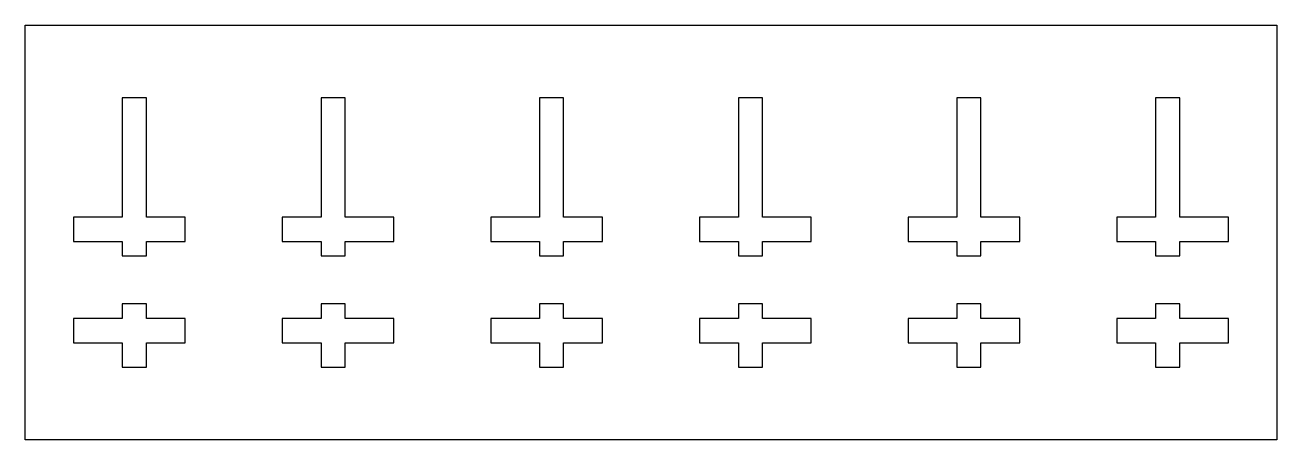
# Model space of a CAD drawing. Header units: millimetres. Extents: x -215 to 43, y -38 to 48.
import ezdxf

# ---------------------------------------------------------------- set-up
doc = ezdxf.new("R2010")
doc.units = ezdxf.units.MM
doc.layers.get('0').update_dxf_attribs({"linetype": 'CONTINUOUS'})

msp = doc.modelspace()

# ---------------------------------------------------------------- linework, layer by layer
for points in [[(43, -37.95), (-215, -37.95), (-215, 47.5), (43, 47.5)], [(-205, 7.95), (-205, 2.95), (-195, 2.95), (-195, -0.05), (-190, -0.05), (-190, 2.95), (-182, 2.95), (-182, 7.95), (-190, 7.95), (-190, 32.5), (-195, 32.5), (-195, 7.95)], [(-162, 7.95), (-162, 2.95), (-154, 2.95), (-154, -0.05), (-149, -0.05), (-149, 2.95), (-139, 2.95), (-139, 7.95), (-149, 7.95), (-149, 32.5), (-154, 32.5), (-154, 7.95)], [(-119, 7.95), (-119, 2.95), (-109, 2.95), (-109, -0.05), (-104, -0.05), (-104, 2.95), (-96, 2.95), (-96, 7.95), (-104, 7.95), (-104, 32.5), (-109, 32.5), (-109, 7.95)], [(-76, 7.95), (-76, 2.95), (-68, 2.95), (-68, -0.05), (-63, -0.05), (-63, 2.95), (-53, 2.95), (-53, 7.95), (-63, 7.95), (-63, 32.5), (-68, 32.5), (-68, 7.95)], [(-33, 7.95), (-33, 2.95), (-23, 2.95), (-23, -0.05), (-18, -0.05), (-18, 2.95), (-10, 2.95), (-10, 7.95), (-18, 7.95), (-18, 32.5), (-23, 32.5), (-23, 7.95)], [(10, 7.95), (10, 2.95), (18, 2.95), (18, -0.05), (23, -0.05), (23, 2.95), (33, 2.95), (33, 7.95), (23, 7.95), (23, 32.5), (18, 32.5), (18, 7.95)], [(-205, -12.95), (-205, -17.95), (-195, -17.95), (-195, -22.95), (-190, -22.95), (-190, -17.95), (-182, -17.95), (-182, -12.95), (-190, -12.95), (-190, -9.95), (-195, -9.95), (-195, -12.95)], [(-162, -12.95), (-162, -17.95), (-154, -17.95), (-154, -22.95), (-149, -22.95), (-149, -17.95), (-139, -17.95), (-139, -12.95), (-149, -12.95), (-149, -9.95), (-154, -9.95), (-154, -12.95)], [(-119, -12.95), (-119, -17.95), (-109, -17.95), (-109, -22.95), (-104, -22.95), (-104, -17.95), (-96, -17.95), (-96, -12.95), (-104, -12.95), (-104, -9.95), (-109, -9.95), (-109, -12.95)], [(-76, -12.95), (-76, -17.95), (-68, -17.95), (-68, -22.95), (-63, -22.95), (-63, -17.95), (-53, -17.95), (-53, -12.95), (-63, -12.95), (-63, -9.95), (-68, -9.95), (-68, -12.95)], [(-33, -12.95), (-33, -17.95), (-23, -17.95), (-23, -22.95), (-18, -22.95), (-18, -17.95), (-10, -17.95), (-10, -12.95), (-18, -12.95), (-18, -9.95), (-23, -9.95), (-23, -12.95)], [(10, -12.95), (10, -17.95), (18, -17.95), (18, -22.95), (23, -22.95), (23, -17.95), (33, -17.95), (33, -12.95), (23, -12.95), (23, -9.95), (18, -9.95), (18, -12.95)]]:
    msp.add_lwpolyline(points, close=True)

doc.saveas('drawing.dxf')
